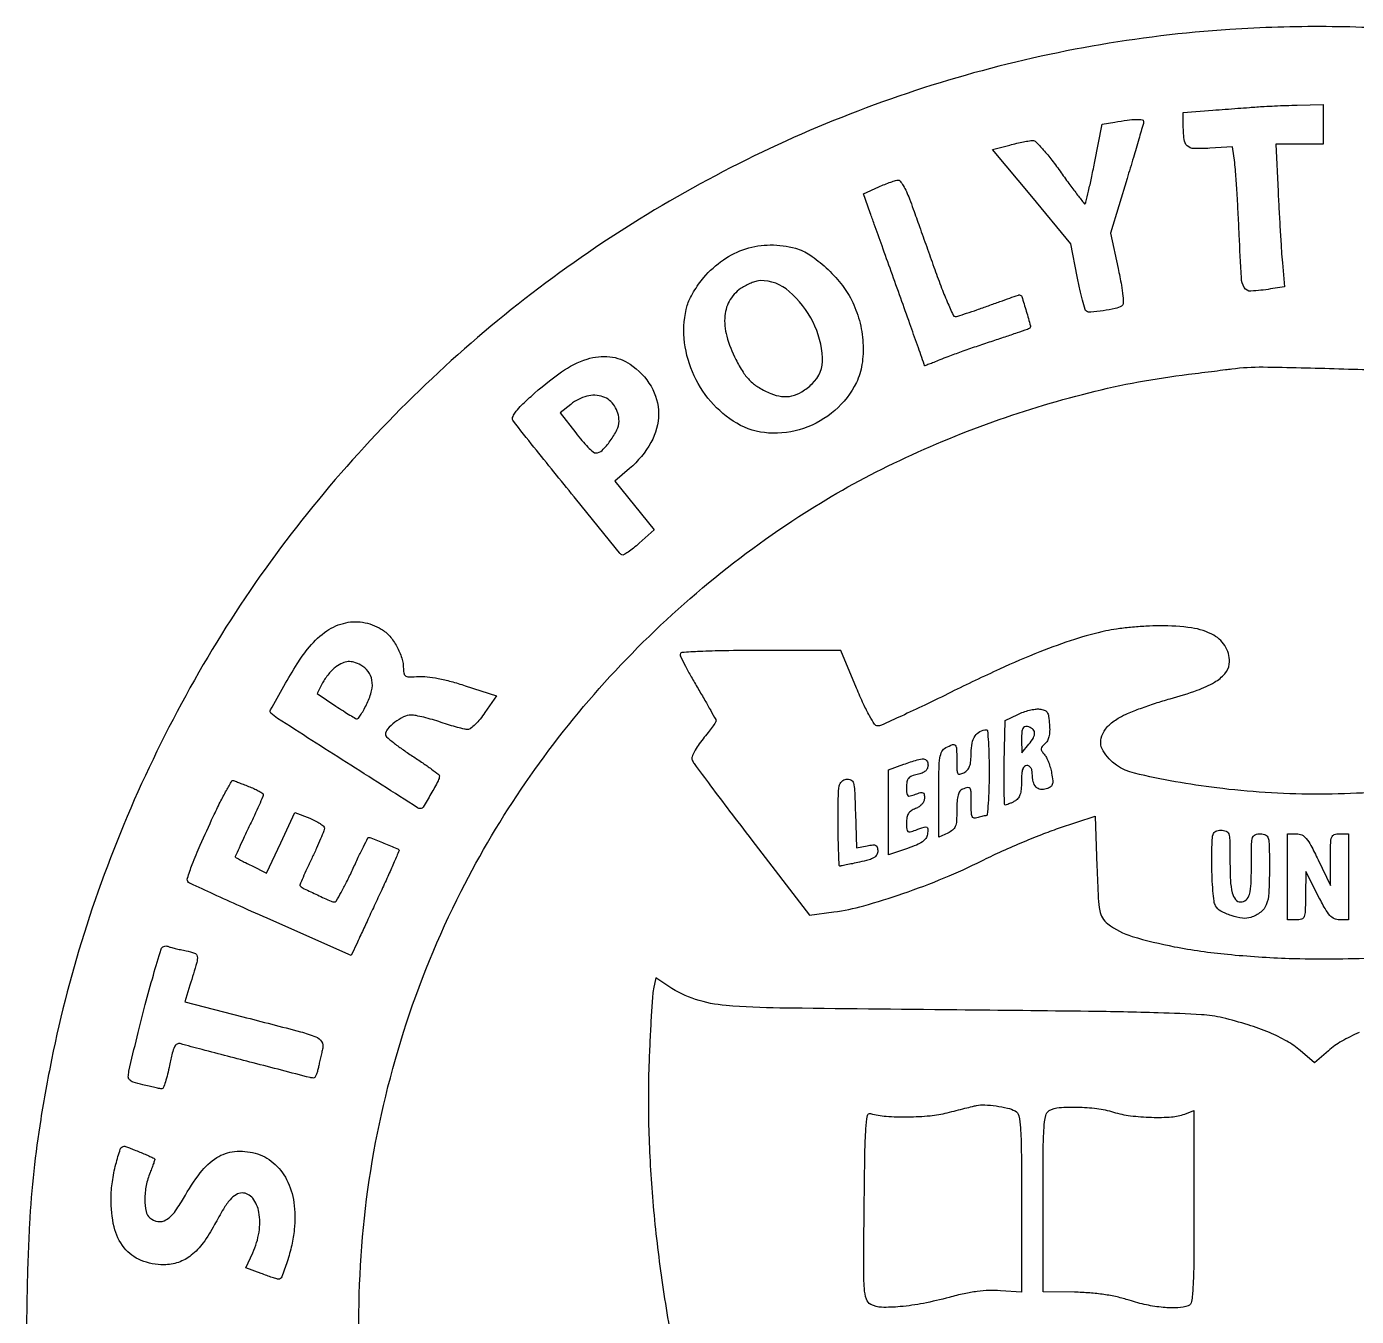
# Model space of a CAD drawing. Extents: x 64 to 2382, y 574 to 1294.
# Drawn here: x 64.1 to 434.2, y 934.6 to 1293.7 of the extents above; entities that cross this region are included whole.
import ezdxf

# ---------------------------------------------------------------- set-up
doc = ezdxf.new("R2010")
doc.units = 0

msp = doc.modelspace()

# ---------------------------------------------------------------- linework, layer by layer
for points in [[(452.316054, 1292.532953, 0.018513), (425.761513, 1293.685132, 0.018114), (399, 1292.88518, 0.054535), (323.043928, 1279.450062, 0.054041), (251.541156, 1249.890441, 0.053849), (187.809827, 1205.576534, 0.053399), (134.810181, 1148.56248, 0.028615), (113.302728, 1116.091437, 0.026795), (95.122317, 1080.672049, 0.026839), (80.862267, 1043.574494, 0.028965), (71.074159, 1006.087063, 0.00889), (68.060448, 989.498057, 0.013861), (66.117048, 975.104774, 0.013439), (64.936576, 960.308413, 0.007723), (64.26958, 942.429688, 0.00776), (64.156835, 924.600316, 0.01236)], [(160.575755, 888.12502, -0.080283), (159.496468, 972.552925, -0.080342), (185.069057, 1053, -0.033681), (202.994888, 1083.2154, -0.032636), (224.988459, 1111.088285, -0.032499), (250.520206, 1135.971455, -0.032744), (279, 1157.268751, -0.030344), (303.76297, 1171.314522, -0.026238), (331.258492, 1183.031105, -0.026302), (359.751348, 1191.775384, -0.030962), (387.5, 1196.918682, 0.000352), (391.165648, 1197.368388, 0.00038), (394.7375, 1197.811891, 0.000358), (397.800863, 1198.196844, 0.001833), (399.5, 1198.417929, -0.037161), (408.226544, 1198.931348, -0.003625), (429.363071, 1198.449943, -0.004224), (450.355577, 1197.64196, -0.026683)], [(449.270322, 1081.492391, -0.030528), (422.455714, 1080.005045, -0.029422), (395.322954, 1081.756212, -0.026432), (372.452238, 1085.826583, -0.1988), (363.698629, 1092.095223, -0.140196), (363.048464, 1094.371032, -0.114706), (363.624449, 1096.845293, -0.090773), (365.422018, 1099.26881, -0.05736), (368.259933, 1101.368434, -0.032453), (370.540462, 1102.491208, -0.009739), (374.146283, 1103.902779, -0.009719), (378.264481, 1105.332793, -0.010394), (382.344433, 1106.568064, 0.015889), (389.876331, 1108.939128, 0.048533), (394.732803, 1111.188479, 0.078604), (397.61031, 1113.551926, 0.153696), (398.81165, 1116.232848, 0.155209), (397.91896, 1120.832693, 0.142803), (394.511972, 1124.253764, 0.091493), (388.363067, 1126.300276, 0.0369), (379.5, 1126.877628, 0.011995), (375.614988, 1126.750522, 0.009212), (371.38125, 1126.431891, 0.009331), (367.430503, 1125.986732, 0.021774), (364.5, 1125.470386, 0.023842), (355.803255, 1123.104431, 0.015967), (346.100382, 1119.614977, 0.013276), (334.875159, 1114.819836, 0.007429), (321.473015, 1108.426341, -0.002912), (314.074455, 1104.81446, -0.004431), (307.602508, 1101.771809, -0.001713), (302.022697, 1099.231818, -0.107985), (300.973015, 1099.009603, -0.251185), (300.142846, 1099.461732, -0.017685), (298.726045, 1101.801181, -0.019357), (297.050422, 1105.09612, -0.008879), (295.111193, 1109.509603), (290.722385, 1120), (268.361193, 1120, 0.002947), (258.32009, 1119.940812, 0.008956), (251.49664, 1119.738088, 0.004742), (246.483727, 1119.451555, 0.394844), (246, 1118.934499, 0.117188), (246.16897, 1118.223465, 0.004132), (247.46875, 1115.695343, 0.007462), (249.084239, 1112.724624, 0.005131), (251, 1109.40382, -0.002663), (252.91642, 1106.119429, -0.004133), (254.53125, 1103.263424, -0.001332), (255.899409, 1100.780738, -0.125911), (256, 1100.387618, -0.154196), (255.886739, 1100.029086, -0.004385), (254.939185, 1098.703872, -0.008526), (253.772554, 1097.158229, -0.005716), (252.388714, 1095.429495, 0.021126), (251.009524, 1093.593357, 0.030985), (249.971308, 1091.861477, 0.033184), (249.333361, 1090.400642, 0.179853), (249.342295, 1089.550376, 0.067702), (249.910437, 1088.514356, 0.000829), (254.461859, 1082.381634, 0.002448), (259.777478, 1075.316444, 0.001598), (265.97738, 1067.213239), (282.047597, 1046.348123), (288.773799, 1047.231062, 0.03568), (297.089042, 1048.932685, 0.01496), (308.001265, 1052.345327, 0.014692), (319.522689, 1056.713612, 0.018272), (329.94343, 1061.471629, -0.009735), (334.99163, 1063.881565, -0.00645), (340.873814, 1066.459315, -0.006493), (346.654888, 1068.816334, -0.012543), (351.348989, 1070.524854), (361.5, 1073.933711), (362, 1059.90767, 0.003035), (362.369906, 1051.042752, 0.034506), (362.778118, 1047.562424, 0.091697), (363.55383, 1045.554277, 0.090135), (365, 1043.94249, 0.092377), (371.820218, 1040.430823, 0.025737), (383.540941, 1037.565112, 0.023051), (398.356648, 1035.443432, 0.015286), (415.5, 1034.317675, 0.021375), (439.436268, 1034.502989, 0.029415)], [(434.962724, 1013.625601, 0.029289), (430.121088, 1011.231668, 0.048803), (426.409827, 1008.608495), (422.525238, 1005.250532), (418.591966, 1008.617267, 0.04777), (414.850205, 1011.246281, 0.029196), (410.007613, 1013.637312, 0.024941), (404.075118, 1015.805457, 0.015966), (397, 1017.752814, 0.045052), (391.087576, 1018.62595, 0.006756), (379.085691, 1019.143113, 0.004339), (359.679898, 1019.548215, 0.000753), (323, 1019.94024, -0.000859), (273.778735, 1020.476694, -0.017199), (258.782905, 1021.182183, -0.058624), (250.305722, 1022.887541, -0.067039), (242.862896, 1026.478369), (239.225791, 1028.878956), (238.610749, 1025.803743, 0.03127), (238.33924, 1023.80293, 0.002636), (237.989994, 1018.604558, 0.003494), (237.649129, 1012.393227, 0.002695), (237.361219, 1005.614265, 0.016384), (237.279712, 986.620002, 0.014043), (238.410167, 966.654235, 0.013583), (240.720415, 946.077876, 0.012812), (244.179884, 925.25)]]:
    msp.add_lwpolyline(points, format="xyb")
for points in [[(425, 1266.5), (425, 1261), (418.388461, 1261), (411.776922, 1261), (412.413341, 1247.75, 0.001612), (412.698228, 1242.192749, 0.001461), (413.027916, 1236.451954, 0.001462), (413.353072, 1231.314899, 0.004689), (413.611815, 1227.89495), (414.173869, 1221.2899), (410.336935, 1220.655956, -0.025938), (404.870989, 1220.041874, -0.283746), (403.006345, 1221.043515, -0.117608), (402.191409, 1223.766927, -0.003495), (401.596291, 1235.75, 0.00234), (401.295657, 1242.099596, 0.002695), (400.947891, 1248.153668, 0.002418), (400.600745, 1253.280767, 0.015643), (400.33244, 1255.858232), (399.740452, 1260.216465), (393.432832, 1259.814826, -0.022516), (388.985644, 1259.732254, -0.181643), (387.125485, 1260.487824, -0.184119), (386.236596, 1262.275456, -0.023244), (386.013655, 1266.660231), (386, 1269.820462), (394.25, 1270.421177, 0.000314), (397.701924, 1270.674705, 0.000289), (401.251563, 1270.939711, 0.000288), (404.416695, 1271.179684, 0.000954), (406.5, 1271.342843, -0.006797), (408.527379, 1271.477805, -0.002358), (411.454687, 1271.618895, -0.002342), (414.681006, 1271.74401, -0.002723), (417.75, 1271.831897), (425, 1272)], [(375, 1267.288548, -0.070218), (374.923882, 1266.749212, -0.000498), (373.643624, 1262.320481, -0.001903), (372.152431, 1257.253416, -0.001216), (370.382548, 1251.375039), (365.765096, 1236.172981), (367.871989, 1226.388982, -0.006639), (368.810858, 1221.72924, -0.023092), (369.237449, 1218.688198, -0.031309), (369.29887, 1216.681231, -0.25141), (368.851543, 1215.908249, -0.085368), (367.101859, 1215.202798, -0.016456), (363.728826, 1214.588945, -0.012723), (360.305059, 1214.170326, -0.163893), (359.067282, 1214.458417, -0.185122), (358.68479, 1214.960392, -0.005742), (357.972277, 1217.499898, -0.010535), (357.218705, 1220.566167, -0.007018), (356.478979, 1224.108222), (354.70205, 1233.256571), (343.839673, 1246.373819), (332.977297, 1259.491068), (337.738649, 1260.726244, -0.007068), (339.679347, 1261.20052, -0.007761), (341.573279, 1261.604254, -0.007313), (343.200886, 1261.900229, -0.038331), (344.106557, 1261.98071, -0.204845), (345.021698, 1261.602295, -0.012474), (347.084012, 1259.38702, -0.016761), (349.474083, 1256.49815, -0.010958), (352.041858, 1253.018635, 0.004636), (354.49676, 1249.602501, 0.007821), (356.626047, 1246.790059, 0.00248), (358.480464, 1244.442771, 0.447354), (358.760436, 1244.427103, 0.13995), (358.957989, 1244.782525, 0.001177), (359.674623, 1247.887123, 0.004048), (360.463345, 1251.474699, 0.002583), (361.325135, 1255.658468), (363.5, 1266.5), (367, 1267.118359, -0.010435), (370.455552, 1267.654763, -0.027973), (372.937134, 1267.846726, -0.036836), (374.584154, 1267.760396, -0.377771)], [(309.816909, 1245.75, -0.002787), (310.875719, 1242.865821, -0.000646), (312.62306, 1238.003125, -0.000667), (314.620139, 1232.39922, -0.000653), (316.616572, 1226.75, 0.006548), (318.54955, 1221.478981, 0.010491), (320.351634, 1217.039062, 0.004573), (321.974525, 1213.362516, 0.294594), (322.53641, 1213, 0.074811), (323.267711, 1213.110035, 0.003331), (325.714395, 1213.88125, 0.005549), (328.609624, 1214.850696, 0.003932), (331.837388, 1216, -0.001381), (335.01551, 1217.149931, -0.002169), (337.753706, 1218.11875, -0.000549), (340.150497, 1218.952144, -0.083578), (340.43479, 1219, -0.325166), (341.089905, 1218.523585, -0.006827), (342.343767, 1214.464677, -0.006743), (343.487543, 1210.37139, -0.34211), (343.18325, 1209.652203, -0.044261), (342.656116, 1209.415022, -0.000812), (339.763205, 1208.415328, -0.002), (336.381634, 1207.26802, -0.001334), (332.5, 1205.979849, 0.00329), (328.359767, 1204.587856, 0.003176), (324.189062, 1203.125321, 0.003139), (320.532543, 1201.790998, 0.011604), (318.25, 1200.880946, -0.005398), (316.61998, 1200.207493, -0.009327), (315.248438, 1199.687561, -0.00377), (314.101919, 1199.28695, -0.514086), (314, 1199.359879, 0.084859), (313.961249, 1199.586559, 0.000069), (312.062169, 1204.976384, 0.000761), (309.932371, 1210.989151, 0.000466), (307.403129, 1218.074341, -0.000136), (304.740279, 1225.518327, -0.000155), (302.194473, 1232.648233, -0.000141), (300.036181, 1238.704173, -0.000873), (298.935225, 1241.813262), (297.064192, 1247.126524), (301.282096, 1249.0413, -0.00923), (302.983383, 1249.776055, -0.011158), (304.607073, 1250.400062, -0.009867), (305.988993, 1250.865488, -0.071746), (306.678151, 1250.978038, -0.240832), (307.244742, 1250.701526, -0.02586), (308.086149, 1249.451361, -0.027267), (308.980131, 1247.759748, -0.018562)], [(278.122668, 1231.982577, -0.08096), (282.132869, 1230.131234, -0.03772), (286.636814, 1226.566787, -0.036964), (290.770033, 1222.148001, -0.052153), (293.69524, 1217.623349, -0.052957), (295.892395, 1211.854238, -0.049856), (296.886406, 1205.633225, -0.052209), (296.614048, 1199.652662, -0.075394), (295.050643, 1194.604615, -0.102756), (289.077256, 1186.838215, -0.095578), (280.358565, 1181.848624, -0.098528), (270.643588, 1180.550889, -0.117343), (261.82362, 1183.252623, -0.082693), (254.529026, 1189.345491, -0.077965), (249.425075, 1197.59052, -0.079028), (247.138369, 1206.896414, -0.088779), (248.001597, 1216.065352, -0.045952), (248.633019, 1217.728707, -0.019763), (249.759875, 1219.820325, -0.019357), (251.143786, 1221.96808, -0.024215), (252.596389, 1223.841574, -0.064534), (258.033044, 1228.745857, -0.074222), (264.299568, 1231.826445, -0.07543), (271.105827, 1232.911941, -0.069742)], [(263.353094, 1221.073656, 0.117613), (259.975362, 1217.720689, 0.116427), (258.458795, 1213.191622, 0.091338), (258.972279, 1207.556029, 0.048521), (261.515125, 1201, 0.027156), (263.534331, 1197.483712, 0.056015), (265.544003, 1195.036182, 0.059483), (267.963781, 1193.186782, 0.034508), (271.238767, 1191.544704, 0.067504), (274.260782, 1190.737628, 0.089074), (277.102628, 1190.884137, 0.082148), (279.884676, 1192.037856, 0.048964), (282.73469, 1194.226544, 0.221547), (285.641352, 1201.461846, 0.103234), (282.984625, 1211.457179, 0.097598), (276.368414, 1219.98017, 0.181506), (268.282119, 1222.996262, 0.070465), (267.385873, 1222.867405, 0.022107), (266.099094, 1222.429954, 0.021599), (264.688712, 1221.808393, 0.022324)], [(232.07832, 1199.726203, -0.110407), (237.918392, 1193.555541, -0.136608), (239.993948, 1185.950295, -0.126895), (237.88362, 1177.938516, -0.088444), (231.929799, 1170.671906), (227.790615, 1167.128919), (233.290031, 1160.356904), (238.789446, 1153.584889), (234.644723, 1149.896148, -0.013166), (233.005779, 1148.513096, -0.020327), (231.51249, 1147.415273, -0.01562), (230.261365, 1146.627291, -0.275638), (229.802051, 1146.630551, -0.086254), (229.114207, 1147.230314, -0.00009), (216.490603, 1162.795061, -0.00087), (205.308186, 1176.637101, -0.00526), (199.59541, 1183.888707, -0.23197), (199.397744, 1184.859552, -0.092069), (199.991118, 1186.124421, -0.043081), (201.5243, 1187.914068, -0.009107), (204.512439, 1190.743387, -0.031456), (212.969292, 1197.54024, -0.074913), (220.159547, 1201.143588, -0.106306), (226.430334, 1201.793036, -0.121689)], [(215.573237, 1188.535526), (212.646474, 1186.142979), (216.944846, 1180.571489, 0.0135), (218.685292, 1178.437257, 0.01894), (220.359362, 1176.636625, 0.015496), (221.81784, 1175.269878, 0.182474), (222.532716, 1175, 0.196893), (224.307632, 1175.727124, 0.040603), (226.561423, 1178.338603, 0.04236), (228.424079, 1181.402872, 0.115893), (229, 1183.854219, 0.142196), (227.77264, 1188.082698, 0.169168), (224.533681, 1190.652146, 0.149546), (220.060003, 1190.824849, 0.107157)], [(162.810176, 1125.974365, -0.076437), (165.173247, 1123.983631, -0.053357), (167.177463, 1121.125298, -0.053109), (168.540968, 1117.88937, -0.073298), (169, 1114.774913, 0.06545), (169.165095, 1113.51908, 0.220774), (169.682728, 1112.899515, 0.114502), (170.753155, 1112.66889, 0.012929), (173.25, 1112.772968, -0.046144), (175.584791, 1112.71527, -0.019641), (178.677055, 1112.228269, -0.017494), (182.269402, 1111.38537, -0.012867), (186.186736, 1110.211328), (194.873471, 1107.36231), (191.686736, 1102.713401, -0.021306), (190.34986, 1100.930973, -0.027441), (188.968028, 1099.420636, -0.027325), (187.71484, 1098.32085, -0.162772), (186.90655, 1098.032246, -0.061406), (185.967179, 1098.128797, -0.00865), (184.073578, 1098.596972, -0.00976), (181.842477, 1099.236599, -0.008162), (179.5, 1100, 0.011951), (177.088942, 1100.765591, 0.012065), (174.651604, 1101.4125, 0.011939), (172.504482, 1101.873352, 0.046922), (171.157901, 1102, 0.113232), (169.057217, 1101.518092, 0.049626), (166.608531, 1100.016188, 0.04925), (164.600173, 1098.153557, 0.186263), (164.012916, 1096.575686, 0.216545), (164.299104, 1095.96543, 0.008843), (166.221369, 1094.385067, 0.01405), (168.642911, 1092.573412, 0.009352), (171.512916, 1090.628797, -0.005502), (174.382959, 1088.716226, -0.008645), (176.801485, 1087.0038, -0.003509), (178.815609, 1085.502906, -0.233866), (179.002778, 1085.128797, -0.123532), (178.65676, 1083.723383, -0.008421), (176.656349, 1080.09675, -0.005441), (174.485532, 1076.406879, -0.262846), (173.765019, 1076, -0.142769), (172.939202, 1076.240709, -0.000098), (153.161745, 1088.846125, -0.000261), (133.948784, 1101.111172, -0.050067), (132.131664, 1102.547044, -0.33953), (131.997792, 1103.448811, -0.00277), (135.744099, 1110.102574, -0.009494), (139.450022, 1116.322677, -0.028294), (142.301055, 1120.376941, -0.064333), (147.055446, 1125.013521, -0.094765), (152.279199, 1127.571764, -0.105832), (157.640086, 1127.869898, -0.098362)], [(150.216795, 1115.439296, 0.043215), (149.254701, 1114.633221, 0.022798), (148.201567, 1113.483186, 0.02251), (147.223592, 1112.198974, 0.032157), (146.485432, 1110.971828), (144.982286, 1108.065064), (150.227794, 1104.532532, 0.005546), (152.286603, 1103.178995, 0.008118), (154.130464, 1102.037681, 0.004461), (155.702774, 1101.118335, 0.130783), (156.147445, 1101, 0.242636), (156.502797, 1101.183229, 0.012616), (157.244717, 1102.283144, 0.017654), (158.077, 1103.694257, 0.011687), (158.936172, 1105.36815, 0.055126), (160.157275, 1108.812487, 0.100661), (160.246111, 1111.781342, 0.121765), (159.198921, 1114.170632, 0.106397), (157.113609, 1115.939198, 0.046554), (155.225433, 1116.733849, 0.094699), (153.632431, 1116.920244, 0.092326), (152.056637, 1116.506971, 0.042625)], [(348.799507, 1099.413532, -0.025928), (348.840079, 1097.510516, -0.050455), (348.641293, 1096.005877, -0.065018), (348.20468, 1094.853026, -0.096848), (347.524279, 1094.02015, 0.036867), (346.721875, 1093.247632, 0.169156), (346.476564, 1092.660113, 0.162317), (346.644432, 1092.032704, 0.033267), (347.34811, 1091.106618, -0.062797), (347.931317, 1090.23718, -0.023515), (348.528987, 1088.893051, -0.022858), (349.049668, 1087.351175, -0.025711), (349.404173, 1085.827174, -0.018736), (349.694381, 1083.762948, -0.108775), (349.569524, 1082.67719, -0.170504), (349.028402, 1081.9927, -0.064277), (347.905989, 1081.470162, -0.115254), (346.289298, 1081.344071, -0.172), (345.051678, 1082.007904, -0.129208), (344.27666, 1083.493628, -0.054307), (344.015313, 1085.75, 0.058106), (343.903855, 1086.652424, 0.088664), (343.585903, 1087.372448, 0.109875), (343.099593, 1087.833945, 0.135916), (342.5, 1088, 0.187804), (341.803776, 1087.728933, 0.126701), (341.33399, 1087.005864, 0.064234), (341.072744, 1085.688853, 0.016884), (341, 1083.535184, -0.021299), (340.904862, 1081.302799, -0.063332), (340.583731, 1079.808454, -0.092621), (339.990078, 1078.778531, -0.093217), (339.065741, 1078.035184, -0.011758), (338.281379, 1077.638841, -0.014058), (337.524163, 1077.304085, -0.012831), (336.87537, 1077.058039, -0.084405), (336.534006, 1077, -0.403425), (336.297695, 1077.227731, -0.002523), (336.194798, 1080.449363, -0.007951), (336.153175, 1084.239892, -0.004767), (336.218265, 1088.742512), (336.5, 1100.485024), (340, 1102.217409, -0.029105), (341.523446, 1102.864064, -0.024273), (343.20625, 1103.374842, -0.02496), (344.795528, 1103.690792, -0.059081), (346, 1103.724897, -0.06309), (347.346772, 1103.429764, -0.164753), (348.11455, 1102.823587, -0.107069), (348.545592, 1101.687331, -0.019026)], [(332, 1086, -0.007138), (331.934162, 1081.388748, -0.011954), (331.730871, 1077.517217, -0.00564), (331.451199, 1074.334562, -0.385526), (331.081787, 1074, 0.04425), (330.621647, 1073.959197, 0.015326), (329.96865, 1073.821697, 0.015089), (329.254744, 1073.625376, 0.016969), (328.581787, 1073.393011, -0.155139), (327.799762, 1073.347144, -0.240741), (327.302898, 1073.784451, -0.082905), (327.056175, 1074.935546, -0.011428), (327, 1077.393011, 0.005926), (326.961116, 1080.673808, 0.130752), (326.69569, 1081.584053, 0.321484), (326.086783, 1081.845046, 0.037329), (324.581787, 1081.393011, 0.152599), (323.84221, 1080.807956, 0.083728), (323.354576, 1079.749161, 0.050439), (323.079712, 1078.085498, 0.015737), (323, 1075.553526, -0.014122), (322.91567, 1072.568432, -0.079523), (322.576131, 1071.01506, -0.129365), (321.846127, 1070.016384, -0.063776), (320.5, 1069.181954), (318, 1068.042878), (318, 1079.986255, -0.003881), (318.054638, 1087.025579, -0.033118), (318.312157, 1090.169234, -0.08456), (318.881031, 1091.905236, -0.149605), (319.934259, 1092.964816, -0.029709), (321.794598, 1093.822508, -0.315934), (322.561387, 1093.635332, -0.171929), (322.938263, 1092.688531, -0.009575), (323, 1089.464816, 0.007822), (323.043587, 1086.678846, 0.12368), (323.301246, 1085.773956, 0.340373), (323.85566, 1085.545322, 0.056659), (325, 1086, 0.087575), (325.964094, 1086.757708, 0.09538), (326.576145, 1087.779214, 0.065864), (326.903475, 1089.256288, 0.02164), (327, 1091.485494, -0.048496), (327.266232, 1094.223907, -0.096892), (328.084255, 1096.230982, -0.124296), (329.432283, 1097.469973, -0.114352), (331.25, 1097.969591, -0.403342), (331.552282, 1097.701111, -0.003801), (331.779688, 1094.466067, -0.009785), (331.946098, 1090.599169, -0.00586)], [(341.033269, 1095.323324), (341.066539, 1091.5), (343.066142, 1093.901381, 0.046841), (344.327905, 1095.742751, 0.148074), (344.640752, 1097.188394, 0.218784), (344.063391, 1098.216543, 0.109632), (342.667134, 1098.823324, 0.130023), (341.855559, 1098.768841, 0.204902), (341.342972, 1098.310268, 0.094471), (341.083651, 1097.28773, 0.017173)], [(315, 1088.079455, -0.105113), (314.809801, 1087.18471, -0.11088), (314.273714, 1086.464346, -0.084727), (313.349007, 1085.908644, -0.038986), (312, 1085.5, 0.037), (310.427759, 1085.030533, 0.1271), (309.565881, 1084.419153, 0.133476), (309.1314, 1083.485591, 0.042577), (309, 1081.945296, 0.019197), (309.065822, 1080.231526, 0.211252), (309.383772, 1079.639941, 0.236373), (310.011668, 1079.514601, 0.024036), (311.5, 1080, -0.020802), (312.89689, 1080.465589, -0.171035), (313.556312, 1080.426858, -0.25211), (313.902557, 1079.998172, -0.046404), (314, 1078.950498, -0.098141), (313.82505, 1078.06777, -0.078063), (313.318688, 1077.236514, -0.070069), (312.521987, 1076.526462, -0.05624), (311.5, 1076, 0.055368), (310.295101, 1075.381963, 0.105898), (309.537542, 1074.608825, 0.098306), (309.129703, 1073.551778, 0.043089), (309, 1072.049502, 0.017656), (309.06375, 1070.244753, 0.211044), (309.382488, 1069.64226, 0.239581), (310.016246, 1069.515166, 0.022738), (311.5651, 1070.024751, -0.008698), (313.88973, 1070.862592, -0.171042), (314.638488, 1070.854899, -0.324684), (314.959234, 1070.379795, -0.028212), (314.819551, 1068.840178, -0.118127), (314.369777, 1067.720759, -0.084702), (313.411797, 1066.764345, -0.054357), (311.795483, 1065.866659, -0.017903), (309.25, 1064.901074), (304, 1063.121793), (304, 1074.977563), (304, 1086.833333), (308.25, 1088.337719, -0.010188), (312.004345, 1089.58118, -0.084627), (313.776353, 1089.813943, -0.250015), (314.653296, 1089.302212, -0.139031)], [(126.25, 1082.044124, -0.015739), (127.686836, 1081.437512, -0.023442), (128.898438, 1080.810069, -0.020244), (129.813324, 1080.229841, -0.246074), (130, 1079.873499, -0.10286), (129.893805, 1079.362751, -0.002077), (128.827914, 1076.937939, -0.004821), (127.538982, 1074.112204, -0.00321), (126.009921, 1070.8978, 0.003101), (124.497331, 1067.719816, 0.005104), (123.262451, 1065.011654, 0.001078), (122.215039, 1062.63728, 0.333696), (122.259921, 1062.446332, 0.052914), (122.453551, 1062.31667, 0.000788), (123.664253, 1061.682126, 0.002132), (125.07518, 1060.953113, 0.001406), (126.703492, 1060.126322), (130.906984, 1058.006805), (134.866871, 1066.456983), (138.826758, 1074.907161), (142.913379, 1073.30189, -0.022329), (144.478612, 1072.604882, -0.031425), (145.799555, 1071.837252, -0.032271), (146.758077, 1071.102859, -0.216413), (147, 1070.570098, -0.093734), (146.860447, 1069.832226, -0.005016), (145.963769, 1067.61224, -0.007714), (144.823749, 1064.984491, -0.005535), (143.472404, 1062.082718, 0.004053), (142.139897, 1059.243419, 0.006634), (141.062582, 1056.814196, 0.001821), (140.169856, 1054.705696, 0.325543), (140.222404, 1054.48385, 0.063769), (141.402549, 1053.708281, 0.004224), (145.075551, 1051.953945, 0.002927), (148.882754, 1050.20194, 0.106761), (149.817729, 1050, 0.26525), (150.30379, 1050.277371, 0.006215), (151.66261, 1052.64375, 0.012103), (153.192881, 1055.550317, 0.007711), (154.837989, 1059, -0.003418), (156.447258, 1062.450472, -0.005554), (157.866508, 1065.35625, -0.001358), (159.133745, 1067.862338, -0.282125), (159.358299, 1068, -0.096404), (159.977982, 1067.8794, -0.001298), (163.593677, 1066.405721, -0.001418), (167.180847, 1064.920904, -0.086934), (167.762329, 1064.549242, -0.318384), (167.810634, 1064.325002, -0.000797), (166.457406, 1061.176192, -0.004347), (164.877852, 1057.602535, -0.002643), (162.951662, 1053.404338, 0.000228), (160.885583, 1048.958023, 0.000245), (158.872616, 1044.615246, 0.000232), (157.14756, 1040.884282, 0.001168), (156.189332, 1038.796501), (154.5, 1035.093003), (132.140475, 1044.98936, -0.001135), (123.527176, 1048.825029, -0.001807), (116.178017, 1052.149705, -0.000364), (109.721575, 1055.104351, -0.089108), (109.198675, 1055.467992, -0.278958), (108.914179, 1056.623965, -0.014136), (110.227366, 1060.444808, -0.01506), (112.447446, 1065.85447, -0.004687), (116.100332, 1073.842051, -0.006978), (118.014757, 1077.782505, -0.01157), (119.751775, 1081.044182, -0.005267), (121.280718, 1083.695905, -0.381463), (121.723846, 1083.837063, 0.009799), (122.214202, 1083.629245, 0.001025), (123.373567, 1083.167234, 0.001271), (124.757232, 1082.623189, 0.001018)], [(298.034631, 1065.656926, -0.02165), (299.657383, 1065.908994, -0.142285), (300.459582, 1065.769751, -0.221849), (300.871536, 1065.259941, -0.060827), (301, 1064.207864, -0.122956), (300.733065, 1063.138791, -0.132574), (299.999305, 1062.355844, -0.070537), (298.571016, 1061.729341, -0.015317), (295.950779, 1061.082864, -0.001705), (293.983324, 1060.667932, -0.002511), (292.25235, 1060.318091, -0.001161), (290.7757, 1060.030921, -0.047475), (290.450779, 1060, -0.401573), (290.267513, 1060.175488, -0.001396), (290.132416, 1063.504569, -0.005901), (290.032398, 1067.355769, -0.003541), (290, 1071.930449, -0.002876), (290.044192, 1079.612738, -0.042562), (290.303844, 1082.29294, -0.155437), (290.977103, 1083.555005, -0.159138), (292.25, 1084.180449, -0.147099), (293.523009, 1083.986719, -0.219489), (294.232961, 1083.136169, -0.055101), (294.55784, 1081.033939, -0.003489), (294.784631, 1074.781926), (295.069261, 1065.063852)], [(399.013655, 1062.25, 0.010353), (399.15275, 1056.060034, 0.049212), (399.65174, 1052.557604, 0.109758), (400.574791, 1050.687506, 0.227206), (402.009643, 1050, 0.18906), (403.504143, 1050.586048, 0.140874), (404.428845, 1052.116608, 0.056602), (404.889101, 1055.152005, 0.00935), (405, 1061.081787, -0.004554), (405.046914, 1066.232789, -0.072026), (405.328932, 1067.958179, -0.227531), (406.051641, 1068.72889, -0.092786), (407.5, 1069, -0.113346), (408.951841, 1068.666595, -0.221168), (409.686516, 1067.765499, -0.059013), (409.957759, 1065.703455, -0.003225), (410, 1059.154988, -0.012773), (409.830416, 1052.517697, -0.079268), (409.124777, 1049.195558, -0.141974), (407.602914, 1047.191826, -0.075021), (404.824597, 1045.71201, -0.119567), (402.527167, 1045.477679, -0.046268), (399.389102, 1046.208557, -0.045999), (396.4892, 1047.480099, -0.144553), (395.011767, 1048.978014, -0.090651), (394.615539, 1050.212454, -0.010424), (394.297206, 1053.123118, -0.01229), (394.074002, 1056.632953, -0.009733), (394, 1060.434259, -0.003371), (394.042784, 1066.780115, -0.060611), (394.315337, 1068.793426, -0.222427), (395.048446, 1069.675627, -0.110372), (396.5, 1070, -0.091161), (397.947593, 1069.733859, -0.227171), (398.670723, 1068.973635, -0.073366), (398.957209, 1067.275868, -0.004734)], [(423.539051, 1061.778212), (427, 1054.556424), (427, 1061.778212, -0.005309), (427.049338, 1066.424483, -0.078165), (427.336544, 1068.027821, -0.228), (428.054468, 1068.751223, -0.085423), (429.5, 1069), (432, 1069), (432, 1057), (432, 1045), (429.513789, 1045, -0.114587), (428.077905, 1045.333447, -0.098285), (426.842462, 1046.277126, -0.051662), (425.506263, 1048.151468, -0.01047), (423.562972, 1051.75), (420.098366, 1058.5), (420.049183, 1051.75, -0.006046), (419.965981, 1047.456844, -0.082594), (419.662362, 1045.929918, -0.225164), (418.941509, 1045.235452, -0.081131), (417.5, 1045), (415, 1045), (415, 1057), (415, 1069), (417.539051, 1069, -0.113775), (419.020494, 1068.658478, -0.106498), (420.244289, 1067.698157, -0.052473), (421.548759, 1065.743143, -0.009163)], [(108.505843, 1036.432926, -0.041451), (110.902865, 1035.773917, -0.283893), (111.626875, 1034.853293, -0.099757), (111.480477, 1033.148658, -0.003609), (109.593418, 1026.865065), (108.164921, 1022.23013), (124.332461, 1018.056786, -0.001167), (140.349616, 1013.882367, -0.029819), (144.626229, 1012.479825, -0.158787), (146.233367, 1011.149424, -0.205389), (146.533807, 1009.278676, 0.004211), (146.250876, 1008.109776, 0.002237), (145.91914, 1006.657594, 0.002226), (145.59326, 1005.170018, 0.003454), (145.326667, 1003.883337, -0.024689), (145.048438, 1002.778803, -0.036463), (144.688064, 1001.84698, -0.040351), (144.303382, 1001.179116, -0.246721), (143.962486, 1001, -0.063207), (143.027219, 1001.118705, -0.000106), (127.181467, 1005.210463, -0.00071), (112.976757, 1008.903196, -0.006601), (106.864694, 1010.587904, 0.218399), (105.991883, 1010.457879, 0.136296), (105.296475, 1009.668104, 0.054135), (104.673615, 1007.92318, 0.009621), (103.931236, 1004.530985, -0.012064), (103.370548, 1002.027623, -0.019148), (102.75776, 999.918477, -0.013832), (102.159104, 998.271847, -0.30781), (101.759362, 998, -0.047581), (101.206077, 998.052771, -0.004285), (99.840186, 998.327875, -0.005539), (98.214341, 998.688713, -0.004299), (96.452925, 999.116171, -0.013334), (93.818546, 999.854741, -0.11913), (92.793071, 1000.465475, -0.205258), (92.436031, 1001.330101, -0.052587), (92.618688, 1002.866171, -0.003892), (94.887545, 1012.503329, -0.00474), (97.167346, 1021.488612, -0.005142), (99.415045, 1029.665865, -0.007395), (101.586031, 1036.853754, -0.10783), (101.859546, 1037.328216, -0.105697), (102.307592, 1037.649714, -0.101874), (102.862372, 1037.767238, -0.093298), (103.437416, 1037.662389, 0.025669), (104.216948, 1037.40831, 0.006444), (105.512246, 1037.076373, 0.006563), (107.005071, 1036.734937, 0.00657)], [(339.25, 991.833191, -0.225376), (340.257963, 990.509572, -0.034877), (340.723227, 987.153652, -0.015451), (340.953875, 980.945524, -0.001559), (341, 966.151006), (341, 941.37238), (335.150716, 941.795479, 0.027324), (332.009512, 941.850687, 0.02297), (328.691528, 941.574687, 0.020384), (325.043933, 940.949732, 0.013381), (320.900716, 939.948069, -0.017528), (313.709678, 938.272555, -0.02576), (307.286779, 937.351997, -0.028104), (302.081044, 937.171527, -0.118008), (299.075076, 937.95982, -0.195322), (297.834743, 939.45163, -0.060211), (297.278787, 942.38111, -0.018208), (297.099115, 948.201489, -0.001154), (297.233483, 965.294024, -0.001561), (297.430683, 980.13044, -0.012992), (297.715612, 986.847344, -0.022973), (298.139031, 990.535154, -0.445997), (299, 991.088835, 0.050113), (303.331786, 990.356858, 0.019762), (309.383088, 990.188982, 0.019943), (315.554441, 990.508107, 0.040033), (320.358725, 991.34055, -0.001275), (322.856581, 991.975804, -0.001395), (325.2835, 992.579238, -0.001303), (327.362379, 993.084236, -0.006982), (328.5, 993.340701, -0.063067), (330.76547, 993.526434, -0.023794), (333.937252, 993.234619, -0.023866), (337.077321, 992.64033, -0.060536)], [(366.591069, 991.510824, 0.042777), (371.327702, 990.506028, 0.024142), (377.187581, 990.064195, 0.023525), (382.780427, 990.176396, 0.074191), (386.4349, 990.975249), (389, 991.950498), (389, 965.082238, -0.00155), (388.952294, 949.690445, -0.012828), (388.729634, 942.702665, -0.021902), (388.327136, 938.743133, -0.271191), (387.418213, 937.606989, -0.083336), (384.548406, 937.024895, -0.031559), (380.446717, 937.144974, -0.029178), (375.761951, 937.856378, -0.025937), (371, 939.127771, 0.022731), (367.607828, 940.056767, 0.019043), (363.939192, 940.738662, 0.017861), (359.989847, 941.174748, 0.014703), (355.753879, 941.364869), (347.007758, 941.5), (347.003879, 966.20031, -0.001584), (347.048191, 980.912565, -0.015403), (347.27858, 987.139205, -0.034538), (347.744888, 990.525709, -0.212489), (348.75, 991.919901, -0.113152), (351.524226, 992.78436, -0.024917), (356.542981, 992.919393, -0.026711), (361.982893, 992.503335, -0.041222)], [(95.627876, 980.394904, -0.002717), (97.130721, 979.762345, -0.00403), (98.439857, 979.190405, -0.001835), (99.548726, 978.690386, -0.078911), (99.763127, 978.548444, -0.286207), (99.82126, 978.339204, -0.006613), (99.504479, 977.314188, -0.012694), (99.074141, 976.091239, -0.00801), (98.513127, 974.685659, 0.05146), (97.430731, 971.097159, 0.046215), (97.05144, 967.229624, 0.048945), (97.362252, 963.876103, 0.173676), (98.444958, 962.045681, 0.140656), (100.675073, 961.067787, 0.167153), (102.918316, 961.516627, 0.100604), (105.252394, 963.602304, 0.032739), (107.781341, 967.5, -0.03576), (112.475685, 974.640345, -0.088963), (117.074312, 978.841512, -0.116431), (122.027364, 980.543511, -0.090798), (127.716508, 980.076336, -0.111067), (132.784812, 977.410216, -0.097967), (136.498878, 972.722221, -0.084753), (138.509964, 966.347231, -0.060006), (138.634865, 958.82926, -0.029934), (137.923281, 954.505345, -0.022258), (136.644224, 949.8378, -0.013968), (135.176523, 945.687454, -0.310146), (134.174853, 945, -0.076638), (133.770321, 945.062372, -0.003988), (132.514727, 945.470022, -0.006239), (131.026371, 945.987124, -0.004487), (129.37713, 946.600075), (125.187394, 948.20015), (127.071735, 952.350075, 0.065666), (128.824987, 958.118087, 0.085589), (128.787429, 963.62628, 0.1197), (127.063703, 967.529643, 0.233269), (124.083559, 969, 0.140887), (122.421127, 968.522084, 0.074487), (120.778514, 967.114311, 0.043648), (118.912604, 964.535143, 0.012084), (116.449141, 960.181148, -0.034683), (113.261838, 955.098002, -0.067978), (109.95944, 951.659058, -0.083732), (106.367876, 949.683763, -0.084137), (102.333238, 949, -0.096745), (95.973532, 950.242168, -0.129074), (91.282214, 953.753383, -0.111541), (88.47895, 959.565537, -0.060363), (87.629495, 967.5, -0.032651), (87.995558, 972.112, -0.026302), (88.969472, 976.989643, -0.018969), (90.215567, 981.202224, -0.321778), (91.326849, 982, -0.086725), (91.623065, 981.948232, -0.002787), (92.767198, 981.528503, -0.005299), (94.113123, 981.009902, -0.003647)]]:
    msp.add_lwpolyline(points, format="xyb", close=True)

doc.saveas('drawing.dxf')
